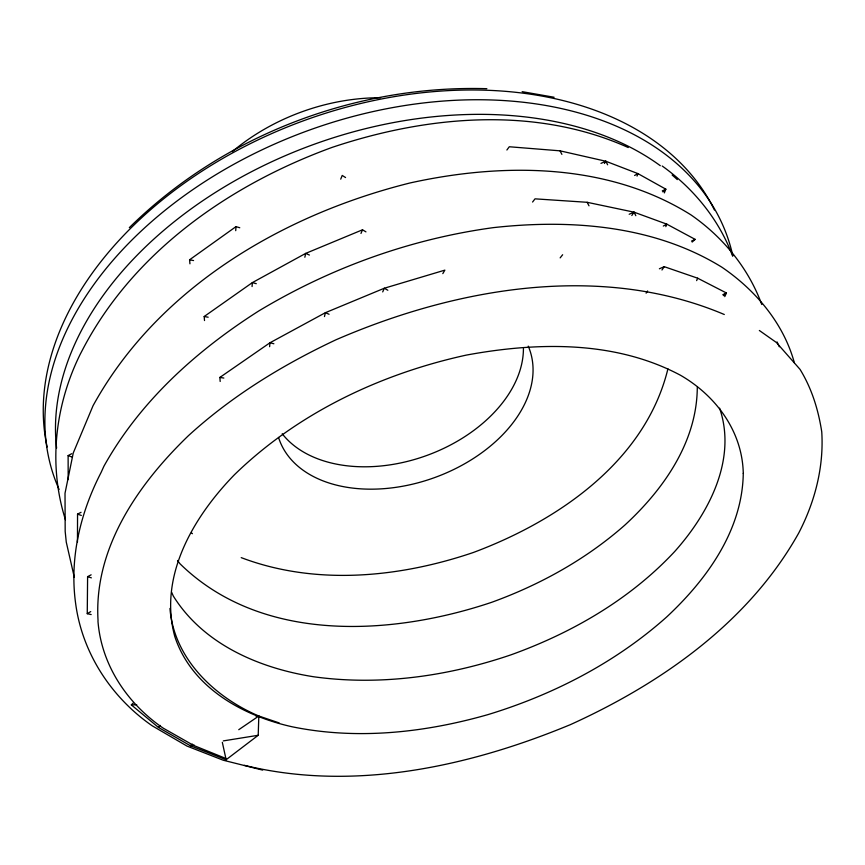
<?xml version="1.0" encoding="UTF-8"?>
<svg xmlns="http://www.w3.org/2000/svg" width="865" height="865" viewBox="0 0 865 865"><rect width="100%" height="100%" fill="white"/><g stroke="black" fill="none" stroke-linecap="round" stroke-linejoin="round"><path stroke-width="1.3" d="M77.461 542.063L77.547 514.134L81.05 512.307M91.171 614.572L87.257 613.685L87.603 576.652L91.139 574.825M133.221 703.05L131.339 704.889L158.436 727.411L190.3 745.695L226.133 759.719L258.213 735.282L258.819 716.015C214.574 697.158 173.897 658.643 169.951 608.43M235.723 230.674L235.972 226.652L239.767 227.744M252.072 286.542L252.353 282.617L305.691 253.391L362.511 229.798L365.938 231.863M269.621 346.703L269.966 342.778L325.381 312.697L384.33 288.229L444.848 270.139L442.815 273.632M697.287 387.379C697.006 441.896 663.606 489.363 624.941 525.012C586.081 559.277 540.203 584.718 491.601 602.332C391.023 636.089 261.371 643.603 179.942 563.721L177.552 560.488M304.848 257.251L305.691 253.391L309.4 255.045M324.462 316.579L325.381 312.697L329.068 314.265M667.921 368.825C645.377 461.369 557.763 521 473.263 552.519C399.208 577.647 315.574 585.854 241.227 557.633M637.04 176.103L637.927 173.606L605.824 161.247L560.033 150.834L509.29 146.758L506.89 150.002M665.823 226.652L666.774 224.132L634.023 212.163L587.151 202.302L535.024 198.842L532.581 202.032M340.724 179.163L342.216 175.444L345.568 177.541M664.352 192.906L665.845 189.176L637.927 173.606L634.586 175.487M696.639 280.617L697.633 278.184L664.234 266.68L659.39 268.777M360.975 233.442L362.511 229.798M382.698 291.905L384.33 288.229L387.834 290.251M724.751 296.63L726.416 292.986L697.633 278.184M604.43 163.474L605.824 161.247L607.63 164.793M631.818 215.536L634.023 212.163L635.818 215.688M646.101 293.17L647.615 290.964M661.974 269.988L664.234 266.68M560.152 257.878L562.639 254.743M158.436 727.411L160.22 725.421M662.904 191.933L665.845 189.176L662.287 190.895M129.328 227.646C222.986 135.383 355.688 84.759 486.876 88.695M692.162 242.059L695.136 239.367L666.774 224.132L663.314 226.057M723.421 295.635L726.416 292.986L722.816 294.695M192.398 744.105L190.3 745.695L194.268 745.122M189.943 263.814L189.586 259.792L235.972 226.652M204.518 320.547L204.183 316.514L252.353 282.617L256.267 283.677M220.175 381.465L219.861 377.432L269.966 342.778L273.87 343.751M238.762 729.703L258.819 716.015L279.146 722.913M87.257 613.685L90.728 611.598M68.184 479.599L68.119 455.596L71.698 453.703M691.546 241.076L695.136 239.367M600.97 163.366L605.824 161.247M629.19 214.261L634.023 212.163M223.343 740.894L258.213 735.282M256.17 716.425L258.819 716.015M131.339 704.889L136.735 704.748M219.861 377.432L223.84 378.048M522.157 91.658L554.108 97.248M204.183 316.514L208.162 317.206M189.586 259.792L193.565 260.56M262.69 770.12L223.267 760.238L187.024 746.095L152.229 725.811C111.466 697.612 82.316 653.28 75.688 603.857C69.297 558.466 80.283 512.794 101.108 472.431L103.941 466.192C140.054 401.241 196.56 350.552 258.689 311.011C330.376 267.847 410.367 238.935 493.342 227.636C570.878 219.007 654.221 225.333 721.951 267.253C755.437 290.078 783.539 323.164 794.34 362.716M244.308 765.309C352.433 791.821 467.003 767.158 568.067 725.594L569.959 724.838C661.357 683.437 748.82 622.227 798.719 533.045C814.906 501.862 823.967 467.089 821.75 431.83C818.301 409.696 811.835 388.623 800.038 369.377L776.424 342.518L759.351 330.484M87.603 576.652L91.366 577.852M77.547 514.134L81.321 515.432M68.119 455.596L71.914 456.98M628.26 147.537C534.905 105.638 426.867 115.65 332.063 147.407C230.122 184.569 134.086 251.25 82.878 349.157L80.131 354.423C54.938 405.544 48.116 465.067 65.448 519.724M226.425 758.702L193.576 745.403L163.29 728.189C127.458 703.764 101.432 665.239 97.983 621.394L98.037 620.421C93.658 547.902 138.443 483.892 188.375 435.733C232.025 395.824 282.66 364.857 336.031 339.761C455.563 287.98 600.451 262.041 724.297 314.503M662.212 166.015C693.633 188.527 718.988 219.483 732.525 255.878M191.468 532.872L192.43 533.694M560.033 150.834L561.893 154.37M587.151 202.302L589 205.816M761.751 304.502C748.42 267.988 722.87 237.053 691.103 214.974C608.073 162.75 503.171 162.393 410.107 182.947C282.574 214.682 157.852 287.904 93.052 405.707L73.266 452.946L65.016 493.245L65.178 531.402L66.27 542.128L74.325 577.388M777.062 341.945L779.3 346.789M719.604 408.183C737.24 459.726 708.586 513.583 674.668 551.546C630.044 599.359 572.111 632.834 510.945 654.848C447.821 676.333 380.027 685.956 313.671 676.765C259.316 668.223 203.362 644.338 173.26 595.953L171.659 592.309M222.327 742.343L226.133 759.719M56.603 448.059A349.536 234.599 -19.9 0 1 270.691 162.242A349.536 234.599 -19.9 0 1 660.298 165.702M672.137 175.033A349.536 234.599 -19.9 0 1 677.317 179.606M59.101 489.46A357.407 241.108 -19.9 0 1 315.628 127.89A357.407 241.108 -19.9 0 1 732.86 255.986M47.132 446.989A355.266 241.367 -19.9 0 1 308.081 119.121A355.266 241.367 -19.9 0 1 714.425 210M528.255 346.151A133.015 88.327 -19.9 0 1 435.084 477.415A133.015 88.327 -19.9 0 1 278.541 437.441M523.422 348.552A131.285 88.598 -19.9 0 1 425.083 456.082A131.285 88.598 -19.9 0 1 282.217 433.754M232.274 151.635A177.931 131.621 -19.9 0 1 380.568 97.734M743.273 473.436C742.375 530.375 706.878 579.409 666.796 616.864C615.61 662.558 553.459 694.638 488.044 714.587C424.715 732.698 357.223 740.116 292.219 726.795C242.643 715.842 191.446 687.394 174.773 636.445C158.306 576.004 193.609 516.708 234.437 474.734C297.798 413.059 380.286 373.95 466.138 355.137C537.23 341.978 615.026 340.345 680.485 375.259C715.993 395.77 742.429 431.43 743.273 473.436"/></g></svg>
